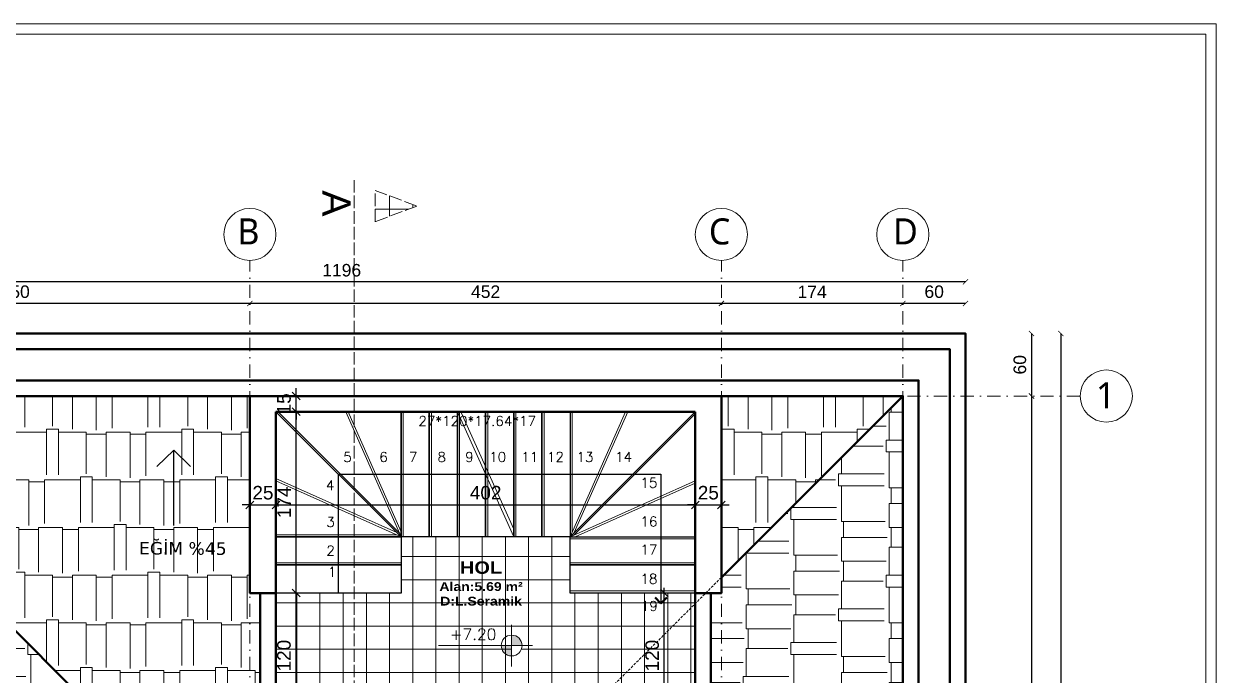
# Model space of a CAD drawing. Header units: millimetres. Extents: x 14753 to 45183, y 5640 to 19518.
# Drawn here: x 23786 to 24929, y 16933 to 17558 of the extents above; entities that cross this region are included whole.
import ezdxf

# ---------------------------------------------------------------- set-up
doc = ezdxf.new("R2010")
doc.units = ezdxf.units.MM
for name, pattern in [('ACAD_ISO02W100', [15, 12, -3]), ('DASHDOT', [25.4, 12.7, -6.35, 0, -6.35]), ('HIDDEN', [0.375, 0.25, -0.125])]:
    doc.linetypes.add(name, pattern=pattern)
for name, color, linetype, lineweight in [('CERCEVE', 66, 'Continuous', 0), ('Duvar', 1, 'Continuous', 50), ('Görüneyen', 250, 'HIDDEN', 0), ('k aks', 44, 'DASHDOT', 18), ('k dis olcu', 43, 'Continuous', 18), ('k ic olcu', 254, 'Continuous', 18), ('k kolon', 1, 'Continuous', 53), ('k kot', 31, 'Continuous', 20), ('k pencere', 4, 'Continuous', 25), ('k tarama', 252, 'Continuous', 9), ('k ıslak mekan tarama', 252, 'Continuous', 9), ('kesiklii çizgi', 244, 'ACAD_ISO02W100', 5), ('Kolon', 30, 'Continuous', 50)]:
    doc.layers.add(name, color=color, linetype=linetype, lineweight=lineweight)
for name, color, linetype in [('merdivenn', 20, 'Continuous'), ('Standart', 7, 'Continuous'), ('YAzı', 7, 'Continuous')]:
    doc.layers.add(name, color=color, linetype=linetype)
doc.styles.add('MtXpl_Segoe_UI', font='segoeui.ttf')
doc.styles.add('OLCU', font='romans.shx')
doc.styles.get("Standard").update_dxf_attribs({"font": 'arial.ttf'})
doc.styles.add('Vaziyet Yazı', font='bgothm.ttf', dxfattribs={"height": 25})
doc.dimstyles.new('icolcu', dxfattribs={"dimtxt": 13, "dimasz": 7.5, "dimexe": 5, "dimexo": 5, "dimgap": 5, "dimtad": 1, "dimdec": 0, "dimtxsty": 'Standard', "dimblk": 'OBLIQUE', "dimcen": 2.5, "dimdle": 5, "dimclrd": 256, "dimclre": 256, "dimclrt": 256, "dimadec": 4, "dimazin": 0, "dimtfac": 1, "dimtdec": 0, "dimtix": 1, "dimtmove": 2, "dimatfit": 3, "dimldrblk": 'OBLIQUE', "dimfxl": 1, "dimarcsym": 0})
doc.dimstyles.new('icölcü', dxfattribs={"dimtxt": 12, "dimasz": 5, "dimexe": 1.25, "dimexo": 0.625, "dimgap": 5, "dimtad": 1, "dimdec": 0, "dimtxsty": 'Standard', "dimblk": 'ARCHTICK', "dimcen": -10, "dimse1": 1, "dimse2": 1, "dimadec": 0, "dimazin": 0, "dimtfac": 1, "dimtdec": 0, "dimtix": 1, "dimtmove": 0, "dimatfit": 3, "dimldrblk": 'ARCHTICK', "dimfxl": 1, "dimarcsym": 0})

# ---------------------------------------------------------------- blocks, each defined once
blk = doc.blocks.new('KESİT')
at = {"layer": 'kesiklii çizgi', "color": 3}
for p, q in [((381060, 4552610), (381060, 4551290)), ((381040, 4552600), (381000, 4552585)), ((381000, 4552585), (381040, 4552570))]:
    blk.add_line(p, q, dxfattribs=at)
blk.add_lwpolyline([(381040, 4552570), (381040, 4552600)], dxfattribs=at)
blk.add_text('A', height=27, rotation=90, dxfattribs=at).set_placement((381090.5, 4552575))
blk = doc.blocks.new('_ArchTick')
at = {"color": 0, "linetype": 'ByBlock', "const_width": 0.15}
blk.add_lwpolyline([(-0.5, -0.5), (0.5, 0.5)], dxfattribs=at)
blk = doc.blocks.new('*D575')
at = {"layer": 'Defpoints', "color": 0, "transparency": 16777216}
for p in [(23492.5, 17310.1), (23492.5, 17260.6), (24688.5, 17260.6)]:
    blk.add_point(p, dxfattribs=at)
at = {"layer": 'k dis olcu', "color": 0, "lineweight": -2, "transparency": 16777216}
blk.add_line((24688.5, 17310.1), (23492.5, 17310.1), dxfattribs=at)
at = {"layer": 'k dis olcu', "color": 0, "lineweight": -2, "transparency": 16777216, "xscale": 5, "yscale": 5, "zscale": 5, "rotation": 180}
blk.add_blockref('_ArchTick', (23492.5, 17310.1), dxfattribs=at)
at = {"layer": 'k dis olcu', "color": 0, "lineweight": -2, "transparency": 16777216, "xscale": 5, "yscale": 5, "zscale": 5}
blk.add_blockref('_ArchTick', (24688.5, 17310.1), dxfattribs=at)
at = {"layer": 'k dis olcu', "color": 0, "transparency": 16777216, "insert": (24090.5, 17321.2), "char_height": 12, "attachment_point": 5}
blk.add_mtext('1196', dxfattribs=at)
blk = doc.blocks.new('*D576')
at = {"layer": 'Defpoints', "color": 0, "transparency": 16777216}
for p in [(24628.5, 17289.4), (24628.5, 17260.6), (24688.5, 17260.6)]:
    blk.add_point(p, dxfattribs=at)
at = {"layer": 'k dis olcu', "color": 0, "lineweight": -2, "transparency": 16777216}
blk.add_line((24688.5, 17289.4), (24628.5, 17289.4), dxfattribs=at)
at = {"layer": 'k dis olcu', "color": 0, "lineweight": -2, "transparency": 16777216, "xscale": 5, "yscale": 5, "zscale": 5, "rotation": 180}
blk.add_blockref('_ArchTick', (24628.5, 17289.4), dxfattribs=at)
at = {"layer": 'k dis olcu', "color": 0, "lineweight": -2, "transparency": 16777216, "xscale": 5, "yscale": 5, "zscale": 5}
blk.add_blockref('_ArchTick', (24688.5, 17289.4), dxfattribs=at)
at = {"layer": 'k dis olcu', "color": 0, "transparency": 16777216, "insert": (24658.5, 17300.6), "char_height": 12, "attachment_point": 5}
blk.add_mtext('60', dxfattribs=at)
blk = doc.blocks.new('*D577')
at = {"layer": 'Defpoints', "color": 0, "transparency": 16777216}
for p in [(24454.5, 17289.4), (24454.5, 17289.4), (24628.5, 17260.6)]:
    blk.add_point(p, dxfattribs=at)
at = {"layer": 'k dis olcu', "color": 0, "lineweight": -2, "transparency": 16777216}
blk.add_line((24628.5, 17289.4), (24454.5, 17289.4), dxfattribs=at)
at = {"layer": 'k dis olcu', "color": 0, "lineweight": -2, "transparency": 16777216, "xscale": 5, "yscale": 5, "zscale": 5, "rotation": 180}
blk.add_blockref('_ArchTick', (24454.5, 17289.4), dxfattribs=at)
at = {"layer": 'k dis olcu', "color": 0, "lineweight": -2, "transparency": 16777216, "xscale": 5, "yscale": 5, "zscale": 5}
blk.add_blockref('_ArchTick', (24628.5, 17289.4), dxfattribs=at)
at = {"layer": 'k dis olcu', "color": 0, "transparency": 16777216, "insert": (24541.5, 17300.5), "char_height": 12, "attachment_point": 5}
blk.add_mtext('174', dxfattribs=at)
blk = doc.blocks.new('*D578')
at = {"layer": 'Defpoints', "color": 0, "transparency": 16777216}
for p in [(24002.5, 17289.4), (24002.5, 17289.4), (24454.5, 17289.4)]:
    blk.add_point(p, dxfattribs=at)
at = {"layer": 'k dis olcu', "color": 0, "lineweight": -2, "transparency": 16777216}
blk.add_line((24454.5, 17289.4), (24002.5, 17289.4), dxfattribs=at)
at = {"layer": 'k dis olcu', "color": 0, "lineweight": -2, "transparency": 16777216, "xscale": 5, "yscale": 5, "zscale": 5, "rotation": 180}
blk.add_blockref('_ArchTick', (24002.5, 17289.4), dxfattribs=at)
at = {"layer": 'k dis olcu', "color": 0, "lineweight": -2, "transparency": 16777216, "xscale": 5, "yscale": 5, "zscale": 5}
blk.add_blockref('_ArchTick', (24454.5, 17289.4), dxfattribs=at)
at = {"layer": 'k dis olcu', "color": 0, "transparency": 16777216, "insert": (24228.5, 17300.6), "char_height": 12, "attachment_point": 5}
blk.add_mtext('452', dxfattribs=at)
blk = doc.blocks.new('*D579')
at = {"layer": 'Defpoints', "color": 0, "transparency": 16777216}
for p in [(23552.5, 17289.4), (23552.5, 17289.4), (24002.5, 17289.4)]:
    blk.add_point(p, dxfattribs=at)
at = {"layer": 'k dis olcu', "color": 0, "lineweight": -2, "transparency": 16777216}
blk.add_line((24002.5, 17289.4), (23552.5, 17289.4), dxfattribs=at)
at = {"layer": 'k dis olcu', "color": 0, "lineweight": -2, "transparency": 16777216, "xscale": 5, "yscale": 5, "zscale": 5, "rotation": 180}
blk.add_blockref('_ArchTick', (23552.5, 17289.4), dxfattribs=at)
at = {"layer": 'k dis olcu', "color": 0, "lineweight": -2, "transparency": 16777216, "xscale": 5, "yscale": 5, "zscale": 5}
blk.add_blockref('_ArchTick', (24002.5, 17289.4), dxfattribs=at)
at = {"layer": 'k dis olcu', "color": 0, "transparency": 16777216, "insert": (23777.5, 17300.6), "char_height": 12, "attachment_point": 5}
blk.add_mtext('450', dxfattribs=at)
blk = doc.blocks.new('*D586')
at = {"layer": 'Defpoints', "color": 0, "transparency": 16777216}
for p in [(24688.5, 17260.6), (24092.5, 16286.6), (24780, 16286.6)]:
    blk.add_point(p, dxfattribs=at)
at = {"layer": 'k dis olcu', "color": 0, "lineweight": -2, "transparency": 16777216}
blk.add_line((24780, 17260.6), (24780, 16286.6), dxfattribs=at)
at = {"layer": 'k dis olcu', "color": 0, "lineweight": -2, "transparency": 16777216, "xscale": 5, "yscale": 5, "zscale": 5}
for p, rotation in [((24780, 17260.6), 90), ((24780, 16286.6), 270)]:
    blk.add_blockref('_ArchTick', p, dxfattribs=dict(at, rotation=rotation))
at = {"layer": 'k dis olcu', "color": 0, "transparency": 16777216, "insert": (24768.8, 16773.6), "char_height": 12, "attachment_point": 5, "rotation": 90}
blk.add_mtext('974', dxfattribs=at)
blk = doc.blocks.new('*D587')
at = {"layer": 'Defpoints', "color": 0, "transparency": 16777216}
for p in [(24688.5, 17260.6), (24688.5, 17200.6), (24751.8, 17200.6)]:
    blk.add_point(p, dxfattribs=at)
at = {"layer": 'k dis olcu', "color": 0, "lineweight": -2, "transparency": 16777216}
blk.add_line((24751.8, 17260.6), (24751.8, 17200.6), dxfattribs=at)
at = {"layer": 'k dis olcu', "color": 0, "lineweight": -2, "transparency": 16777216, "xscale": 5, "yscale": 5, "zscale": 5}
for p, rotation in [((24751.8, 17260.6), 90), ((24751.8, 17200.6), 270)]:
    blk.add_blockref('_ArchTick', p, dxfattribs=dict(at, rotation=rotation))
at = {"layer": 'k dis olcu', "color": 0, "transparency": 16777216, "insert": (24740.7, 17230.6), "char_height": 12, "attachment_point": 5, "rotation": 90}
blk.add_mtext('60', dxfattribs=at)
blk = doc.blocks.new('*D588')
at = {"layer": 'Defpoints', "color": 0, "transparency": 16777216}
for p in [(24688.5, 17200.6), (24751.8, 16546.9), (24751.8, 16546.9)]:
    blk.add_point(p, dxfattribs=at)
at = {"layer": 'k dis olcu', "color": 0, "lineweight": -2, "transparency": 16777216}
blk.add_line((24751.8, 17200.6), (24751.8, 16546.9), dxfattribs=at)
at = {"layer": 'k dis olcu', "color": 0, "lineweight": -2, "transparency": 16777216, "xscale": 5, "yscale": 5, "zscale": 5}
for p, rotation in [((24751.8, 17200.6), 90), ((24751.8, 16546.9), 270)]:
    blk.add_blockref('_ArchTick', p, dxfattribs=dict(at, rotation=rotation))
at = {"layer": 'k dis olcu', "color": 0, "transparency": 16777216, "insert": (24740.7, 16873.8), "char_height": 12, "attachment_point": 5, "rotation": 90}
blk.add_mtext('654', dxfattribs=at)
blk = doc.blocks.new('dfssdfaswerfawef')
at = {"layer": 'k kot'}
h = blk.add_hatch(color=256, dxfattribs=at)
h.dxf.hatch_style = 1
h.paths.add_polyline_path([(9693.9, 3364.5, 0.414214), (9683.9, 3354.5), (9693.9, 3354.5)])
h.paths.add_polyline_path([(9693.9, 3354.5), (9693.9, 3344.5, 0.414214), (9703.9, 3354.5)])
for p, q in [((9693.9, 3374.5), (9693.9, 3334.5)), ((9673.9, 3354.5), (9763.9, 3354.5))]:
    blk.add_line(p, q, dxfattribs=at)
blk.add_circle((9693.9, 3354.5), 10, dxfattribs=at)
blk = doc.blocks.new('_Oblique')
at = {"color": 0, "linetype": 'ByBlock', "lineweight": -2}
blk.add_line((-0.5, -0.5), (0.5, 0.5), dxfattribs=at)
blk = doc.blocks.new('*D644')
at = {"layer": 'Defpoints', "color": 0, "transparency": 16777216}
for p in [(24046.9, 17011.6), (24050.6, 17011.6), (24046.9, 16891.6)]:
    blk.add_point(p, dxfattribs=at)
at = {"layer": 'k ic olcu', "lineweight": -2, "transparency": 16777216}
for p, q in [((24045.6, 17011.6), (24041.9, 17011.6)), ((24046.9, 16886.6), (24046.9, 17016.6))]:
    blk.add_line(p, q, dxfattribs=at)
at = {"layer": 'k ic olcu', "lineweight": -2, "transparency": 16777216, "xscale": 7.5, "yscale": 7.5, "zscale": 7.5}
for p, rotation in [((24046.9, 17011.6), 90), ((24046.9, 16891.6), 270)]:
    blk.add_blockref('_Oblique', p, dxfattribs=dict(at, rotation=rotation))
at = {"layer": 'k ic olcu', "transparency": 16777216, "insert": (24035.2, 16951.6), "char_height": 13, "attachment_point": 5, "rotation": 90}
blk.add_mtext('120', dxfattribs=at)
blk = doc.blocks.new('*D645')
at = {"layer": 'Defpoints', "color": 0, "transparency": 16777216}
for p in [(24046.9, 17185.6), (24046.9, 17185.6), (24050.6, 17011.6)]:
    blk.add_point(p, dxfattribs=at)
at = {"layer": 'k ic olcu', "lineweight": -2, "transparency": 16777216}
for p, q in [((24046.9, 17006.6), (24046.9, 17190.6)), ((24045.6, 17011.6), (24041.9, 17011.6))]:
    blk.add_line(p, q, dxfattribs=at)
at = {"layer": 'k ic olcu', "lineweight": -2, "transparency": 16777216, "xscale": 7.5, "yscale": 7.5, "zscale": 7.5}
for p, rotation in [((24046.9, 17185.6), 90), ((24046.9, 17011.6), 270)]:
    blk.add_blockref('_Oblique', p, dxfattribs=dict(at, rotation=rotation))
at = {"layer": 'k ic olcu', "transparency": 16777216, "insert": (24035.3, 17098.6), "char_height": 13, "attachment_point": 5, "rotation": 90}
blk.add_mtext('174', dxfattribs=at)
blk = doc.blocks.new('*D646')
at = {"layer": 'Defpoints', "color": 0, "transparency": 16777216}
for p in [(24046.9, 17200.6), (24046.9, 17200.6), (24046.9, 17185.6)]:
    blk.add_point(p, dxfattribs=at)
at = {"layer": 'k ic olcu', "lineweight": -2, "transparency": 16777216}
for p, q in [((24046.9, 17200.6), (24046.9, 17208.1)), ((24046.9, 17185.6), (24046.9, 17200.6)), ((24051.9, 17200.6), (24051.9, 17200.6)), ((24046.9, 17185.6), (24046.9, 17178.1)), ((24051.9, 17185.6), (24051.9, 17185.6))]:
    blk.add_line(p, q, dxfattribs=at)
at = {"layer": 'k ic olcu', "lineweight": -2, "transparency": 16777216, "xscale": 7.5, "yscale": 7.5, "zscale": 7.5}
for p, rotation in [((24046.9, 17200.6), 270), ((24046.9, 17185.6), 90)]:
    blk.add_blockref('_Oblique', p, dxfattribs=dict(at, rotation=rotation))
at = {"layer": 'k ic olcu', "transparency": 16777216, "insert": (24035.2, 17193.1), "char_height": 13, "attachment_point": 5, "rotation": 90}
blk.add_mtext('15', dxfattribs=at)
blk = doc.blocks.new('*D647')
at = {"layer": 'Defpoints', "color": 0, "transparency": 16777216}
for p in [(24002.5, 17096.1), (24027.5, 17096.1), (24027.5, 17096.1)]:
    blk.add_point(p, dxfattribs=at)
at = {"layer": 'k ic olcu', "lineweight": -2, "transparency": 16777216}
for p, q in [((24002.5, 17096.1), (23995, 17096.1)), ((24002.5, 17096.1), (24027.5, 17096.1)), ((24027.5, 17096.1), (24035, 17096.1))]:
    blk.add_line(p, q, dxfattribs=at)
at = {"layer": 'k ic olcu', "lineweight": -2, "transparency": 16777216, "xscale": 7.5, "yscale": 7.5, "zscale": 7.5}
blk.add_blockref('_Oblique', (24002.5, 17096.1), dxfattribs=at)
at = {"layer": 'k ic olcu', "lineweight": -2, "transparency": 16777216, "xscale": 7.5, "yscale": 7.5, "zscale": 7.5, "rotation": 180}
blk.add_blockref('_Oblique', (24027.5, 17096.1), dxfattribs=at)
at = {"layer": 'k ic olcu', "transparency": 16777216, "insert": (24015, 17107.8), "char_height": 13, "attachment_point": 5}
blk.add_mtext('25', dxfattribs=at)
blk = doc.blocks.new('*D648')
at = {"layer": 'Defpoints', "color": 0, "transparency": 16777216}
for p in [(24027.5, 17096.1), (24429.5, 17096.1), (24429.5, 17096.1)]:
    blk.add_point(p, dxfattribs=at)
at = {"layer": 'k ic olcu', "lineweight": -2, "transparency": 16777216}
blk.add_line((24022.5, 17096.1), (24434.5, 17096.1), dxfattribs=at)
at = {"layer": 'k ic olcu', "lineweight": -2, "transparency": 16777216, "xscale": 7.5, "yscale": 7.5, "zscale": 7.5, "rotation": 180}
blk.add_blockref('_Oblique', (24027.5, 17096.1), dxfattribs=at)
at = {"layer": 'k ic olcu', "lineweight": -2, "transparency": 16777216, "xscale": 7.5, "yscale": 7.5, "zscale": 7.5}
blk.add_blockref('_Oblique', (24429.5, 17096.1), dxfattribs=at)
at = {"layer": 'k ic olcu', "transparency": 16777216, "insert": (24228.5, 17107.8), "char_height": 13, "attachment_point": 5}
blk.add_mtext('402', dxfattribs=at)
blk = doc.blocks.new('*D649')
at = {"layer": 'Defpoints', "color": 0, "transparency": 16777216}
for p in [(24429.5, 17096.1), (24454.5, 17096.1), (24454.5, 17096.1)]:
    blk.add_point(p, dxfattribs=at)
at = {"layer": 'k ic olcu', "lineweight": -2, "transparency": 16777216}
for p, q in [((24429.5, 17096.1), (24422, 17096.1)), ((24429.5, 17096.1), (24454.5, 17096.1)), ((24454.5, 17096.1), (24462, 17096.1))]:
    blk.add_line(p, q, dxfattribs=at)
at = {"layer": 'k ic olcu', "lineweight": -2, "transparency": 16777216, "xscale": 7.5, "yscale": 7.5, "zscale": 7.5}
blk.add_blockref('_Oblique', (24429.5, 17096.1), dxfattribs=at)
at = {"layer": 'k ic olcu', "lineweight": -2, "transparency": 16777216, "xscale": 7.5, "yscale": 7.5, "zscale": 7.5, "rotation": 180}
blk.add_blockref('_Oblique', (24454.5, 17096.1), dxfattribs=at)
at = {"layer": 'k ic olcu', "transparency": 16777216, "insert": (24442, 17107.8), "char_height": 13, "attachment_point": 5}
blk.add_mtext('25', dxfattribs=at)
blk = doc.blocks.new('*D651')
at = {"layer": 'Defpoints', "color": 0, "transparency": 16777216}
for p in [(24399.8, 17011.6), (24400.8, 17011.6), (24400.1, 16891.6)]:
    blk.add_point(p, dxfattribs=at)
at = {"layer": 'k ic olcu', "lineweight": -2, "transparency": 16777216}
for p, q in [((24395.8, 17011.6), (24394.8, 17011.6)), ((24399.8, 16886.6), (24399.8, 17016.6)), ((24395.1, 16891.6), (24394.8, 16891.6))]:
    blk.add_line(p, q, dxfattribs=at)
at = {"layer": 'k ic olcu', "lineweight": -2, "transparency": 16777216, "xscale": 7.5, "yscale": 7.5, "zscale": 7.5}
for p, rotation in [((24399.8, 17011.6), 90), ((24399.8, 16891.6), 270)]:
    blk.add_blockref('_Oblique', p, dxfattribs=dict(at, rotation=rotation))
at = {"layer": 'k ic olcu', "transparency": 16777216, "insert": (24388.2, 16951.6), "char_height": 13, "attachment_point": 5, "rotation": 90}
blk.add_mtext('120', dxfattribs=at)

msp = doc.modelspace()

# ---------------------------------------------------------------- hatches: boundary and pattern name
at = {"layer": 'k tarama'}
h = msp.add_hatch(dxfattribs=at)
h.set_pattern_fill('AR-RSHKE', color=256, scale=0.15, angle=180)
h.set_pattern_definition([(180, (-2085.217, -1945), (-97.155, -45.72), [22.86, -19.05, 26.67, -11.43, 34.29, -15.24]), (180, (-2108.077, -1946.904), (-97.155, -45.72), [19.05, -72.39, 15.24, -22.86]), (180, (-2153.797, -1942.14), (-97.155, -45.72), [11.43, -118.11]), (270, (-2085.217, -1945), (32.385, -45.72), [43.815, -139.065]), (270, (-2108.077, -1945), (32.385, -45.72), [42.8625, -140.0175]), (270, (-2127.127, -1945), (32.385, -45.72), [40.005, -142.875]), (270, (-2153.797, -1942.14), (32.385, -45.72), [43.815, -139.065]), (270, (-2165.227, -1942.14), (32.385, -45.72), [43.815, -139.065]), (270, (-2199.517, -1945), (32.385, -45.72), [41.91, -140.97])])
h.paths.add_polyline_path([(23552.5, 17200.6), (24002.5, 17200.6), (24002.5, 17011.6), (24012.5, 17011.6), (24012.5, 16873.6), (23879.5, 16873.6)])
h.paths.add_polyline_path([(24454.5, 17200.6), (24628.5, 17200.6), (24454.5, 17026.6)])
h = msp.add_hatch(dxfattribs=at)
h.set_pattern_fill('AR-RSHKE', color=256, scale=0.15, angle=270)
h.set_pattern_definition([(270, (-2085.217, -1945), (45.72, -97.155), [22.86, -19.05, 26.67, -11.43, 34.29, -15.24]), (270, (-2083.312, -1967.86), (45.72, -97.155), [19.05, -72.39, 15.24, -22.86]), (270, (-2088.075, -2013.58), (45.72, -97.155), [11.43, -118.11]), (0, (-2085.217, -1945), (45.72, 32.385), [43.815, -139.065]), (0, (-2085.217, -1967.86), (45.72, 32.385), [42.8625, -140.0175]), (0, (-2085.217, -1986.91), (45.72, 32.385), [40.005, -142.875]), (0, (-2088.075, -2013.58), (45.72, 32.385), [43.815, -139.065]), (0, (-2088.075, -2025.01), (45.72, 32.385), [43.815, -139.065]), (0, (-2085.217, -2059.3), (45.72, 32.385), [41.91, -140.97])])
h.paths.add_polyline_path([(24444.5, 17011.6), (24454.5, 17011.6), (24454.5, 17026.6), (24628.5, 17200.6), (24628.5, 16891.6), (24628.5, 16546.6), (24444.5, 16730.6)])
h.paths.add_polyline_path([(23552.5, 17200.6), (23879.5, 16873.6), (23792.5, 16786.6), (23792.5, 16586.6), (23552.5, 16346.6), (23552.5, 16530.6)])
h.paths.add_polyline_path([(23597.5, 17110.6), (23597.5, 17150.6), (23557.5, 17150.6), (23557.5, 17110.6)], flags=16)
at = {"layer": 'k ıslak mekan tarama'}
h = msp.add_hatch(dxfattribs=at)
h.set_pattern_fill('NET', color=256, scale=7)
h.paths.add_polyline_path([(24122.5, 17367.8), (24122.5, 17397.8), (24162.5, 17382.8)])
h.paths.add_polyline_path([(24157.7, 16862.8), (24157.7, 16824.7), (24139.4, 16824.7), (24139.4, 16862.8)])
h.paths.add_polyline_path([(24295.4, 16876.6), (24295.4, 16849.3), (24310.1, 16849.3), (24310.1, 16876.6)], flags=17)
h.paths.add_polyline_path([(24401.7, 16932.7), (24401.7, 16969.5), (24374.9, 16969.5), (24374.9, 16932.7)], flags=9)
h.paths.add_polyline_path([(24210.5, 16902.4), (24247.3, 16902.4), (24247.3, 16929.2), (24210.5, 16929.2)], flags=9)
h.paths.add_polyline_path([(24181.2, 16992.5), (24267.3, 16992.5), (24267.3, 17051.9), (24181.2, 17051.9)], flags=9)
h.paths.add_polyline_path([(24190.2, 16963.9), (24241.4, 16963.9), (24241.4, 16980.1), (24190.2, 16980.1)], flags=9)
h.paths.add_polyline_path([(24377.7, 16992.1), (24395.9, 16992.1), (24395.9, 17006.3), (24377.7, 17006.3)], flags=9)
h.paths.add_polyline_path([(24048.7, 16872.7), (24048.7, 16899.4), (24021.9, 16899.4), (24021.9, 16872.7)], flags=9)
h.paths.add_polyline_path([(24048.7, 16932.7), (24048.7, 16969.5), (24021.9, 16969.5), (24021.9, 16932.7)], flags=9)
h.paths.add_polyline_path([(24006, 16902.4), (24032.7, 16902.4), (24032.7, 16929.2), (24006, 16929.2)], flags=9)
h.paths.add_polyline_path([(24401.7, 16870.1), (24401.7, 16896.8), (24374.9, 16896.8), (24374.9, 16870.1)], flags=9)
h.paths.add_polyline_path([(24423, 16902.4), (24449.7, 16902.4), (24449.7, 16929.2), (24423, 16929.2)], flags=9)
h.paths.add_polyline_path([(24048.7, 16680.1), (24048.7, 16706.8), (24021.9, 16706.8), (24021.9, 16680.1)], flags=9)
h.paths.add_polyline_path([(24048.7, 16772.7), (24048.7, 16809.5), (24021.9, 16809.5), (24021.9, 16772.7)], flags=9)
h.paths.add_polyline_path([(24070.8, 16785.7), (24133, 16785.7), (24133, 16832.4), (24070.8, 16832.4)], flags=9)
h = msp.add_hatch(dxfattribs=at)
h.set_pattern_fill('NET', color=256, scale=7)
h.paths.add_polyline_path([(24429.5, 17001.6), (24429.5, 17011.6), (24309.5, 17011.6), (24309.5, 17038.6), (24309.5, 17065.6), (24282.5, 17065.6), (24255.5, 17065.6), (24228.5, 17065.6), (24201.5, 17065.6), (24174.5, 17065.6), (24147.5, 17065.6), (24147.5, 17038.6), (24147.5, 17011.6), (24102.5, 17011.6), (24102.5, 16873.6), (24154.6, 16873.6), (24154.6, 16881.6), (24157.5, 16881.6), (24157.5, 16891.6), (24162.5, 16891.6), (24319.5, 16891.6)])
h.paths.add_polyline_path([(24263.4, 16961.2), (24253.4, 16961.2), (24253.4, 16951.2, 0.414214)], flags=16)
h.paths.add_polyline_path([(24102.5, 16833.8, -0.171672), (24087.2, 16873.6), (24077.5, 16873.6), (24077.5, 16821.6), (24037.5, 16821.6), (24037.5, 16873.6), (24027.5, 16873.6), (24027.5, 16701.6), (24050.8, 16701.6), (24050.8, 16749.6), (24087.5, 16749.6), (24087.5, 16701.6), (24102.5, 16701.6)])
h.paths.add_polyline_path([(24167.5, 16873.6), (24157.5, 16873.6), (24157.5, 16811.6, -0.24559), (24102.5, 16833.8), (24102.5, 16701.6), (24107.5, 16701.6), (24107.5, 16791.6), (24167.5, 16791.6)])
h.paths.add_polyline_path([(24190.2, 16963.9), (24241.4, 16963.9), (24241.4, 16980.1), (24190.2, 16980.1)], flags=24)
h.paths.add_polyline_path([(24377.7, 16992.1), (24395.9, 16992.1), (24395.9, 17006.3), (24377.7, 17006.3)], flags=24)
h = msp.add_hatch(dxfattribs=at)
h.set_pattern_fill('NET', color=256, scale=7)
h.paths.add_polyline_path([(24102.5, 17011.6), (24027.5, 17011.6), (24027.5, 16891.6), (24082.5, 16891.6), (24087.5, 16891.6), (24087.5, 16881.6, 0.031303), (24087.2, 16873.6), (24102.5, 16873.6)])
h.paths.add_polyline_path([(24429.5, 17001.6), (24319.5, 16891.6), (24386.5, 16891.6), (24429.5, 16891.6)])

# ---------------------------------------------------------------- linework, layer by layer
at = {"layer": 'CERCEVE'}
for points in [[(23208.4, 15632.6), (24928.8, 15632.6), (24928.8, 17557.6), (23208.4, 17557.6)], [(23218.4, 15642.6), (24918.8, 15642.6), (24918.8, 17547.6), (23218.4, 17547.6)]]:
    msp.add_lwpolyline(points, close=True, dxfattribs=at)
at = {"layer": 'Duvar'}
for p, q in [((23879.5, 16873.6), (23552.5, 17200.6)), ((24628.5, 17200.6), (24454.5, 17026.6)), ((24027.5, 17011.6), (24027.5, 17185.6)), ((24027.5, 17011.6), (24027.5, 16891.6)), ((24429.5, 17011.6), (24429.5, 16971.6)), ((24429.5, 16891.6), (24429.5, 17011.6))]:
    msp.add_line(p, q, dxfattribs=at)
msp.add_lwpolyline([(23492.5, 17260.6), (23492.5, 16530.6), (23492.5, 16286.6), (24092.5, 16286.6), (24092.5, 16486.6), (24688.5, 16486.6), (24688.5, 17260.6)], close=True, dxfattribs=at)
for points in [[(24444.5, 16501.6), (24673.5, 16501.6), (24673.5, 17245.6), (23507.5, 17245.6), (23507.5, 16530.6), (23507.5, 16301.6), (24077.5, 16301.6), (24077.5, 16501.6), (24167.5, 16501.6)], [(24444.5, 16531.6), (24643.5, 16531.6), (24643.5, 17215.6), (23537.5, 17215.6), (23537.5, 16530.6), (23537.5, 16331.6), (24047.5, 16331.6), (24047.5, 16531.6), (24167.5, 16531.6)], [(24628.5, 16891.6), (24628.5, 17200.6), (23552.5, 17200.6)], [(24027.5, 17200.6), (24002.5, 17200.6), (24002.5, 17011.6)], [(24066.2, 16686.6), (24012.5, 16686.6), (24012.5, 17011.6), (24002.5, 17011.6), (24002.5, 17200.6), (24454.5, 17200.6), (24454.5, 17011.6), (24444.5, 17011.6), (24444.5, 16486.6), (24167.5, 16486.6), (24167.5, 16686.6), (24126.2, 16686.6)], [(24429.5, 17011.6), (24454.5, 17011.6), (24454.5, 17200.6), (24429.5, 17200.6)], [(24002.5, 17011.6), (24027.5, 17011.6), (24027.5, 17185.6)], [(24429.5, 17185.6), (24027.5, 17185.6)], [(24397.3, 17185.6), (24027.5, 17185.6)], [(24429.5, 17185.6), (24407.3, 17185.6)], [(24429.5, 17185.6), (24429.5, 17011.6)], [(24419.5, 17173.6), (24419.5, 17173.6)]]:
    msp.add_lwpolyline(points, dxfattribs=at)
at = {"layer": 'Görüneyen', "ltscale": 10}
msp.add_line((24454.5, 17026.6), (24301.5, 16873.6), dxfattribs=at)
at = {"layer": 'k aks'}
for p, q in [((24002.5, 16198.2), (24002.5, 17330.6)), ((24454.5, 16198.2), (24454.5, 17330.6)), ((24628.5, 16198.2), (24628.5, 17330.6)), ((24798.5, 17200.6), (23336.5, 17200.6))]:
    msp.add_line(p, q, dxfattribs=at)
at = {"layer": 'k aks', "linetype": 'Continuous'}
for centre in [(24002.5, 17355.6), (24454.5, 17355.6), (24628.5, 17355.6), (24823.5, 17200.6)]:
    msp.add_circle(centre, 25, dxfattribs=at)
at = {"layer": 'k pencere'}
for p, q in [((23929.5, 17148.7), (23913.4, 17132.9)), ((23929.5, 17076.3), (23929.5, 17148.7)), ((23929.5, 17148.7), (23945.6, 17132.9))]:
    msp.add_line(p, q, dxfattribs=at)
at = {"layer": 'Kolon'}
for q in [(24390.9, 17007.3), (24402.2, 17007.3)]:
    msp.add_line((24396.5, 17001.6), q, dxfattribs=at)
at = {"layer": 'merdivenn', "lineweight": 20}
for p, q in [((24147.5, 17065.6), (24027.5, 17185.6)), ((24147.5, 17065.6), (24094.5, 17185.6)), ((24147.5, 17065.6), (24027.5, 17119.3)), ((24027.5, 17119.3), (24147.5, 17065.6))]:
    msp.add_line(p, q, dxfattribs=at)
at = {"layer": 'merdivenn', "lineweight": 20, "ltscale": 0.3}
for p, q in [((24145.9, 17069.2), (24029.5, 17185.6)), ((24096.5, 17186), (24147.5, 17070.4)), ((24149.5, 17065.6), (24149.5, 17185.6)), ((24176.5, 17065.6), (24176.5, 17185.6)), ((24203.5, 17065.6), (24203.5, 17185.6)), ((24230.5, 17065.6), (24230.5, 17185.6)), ((24027.5, 17121.5), (24143.5, 17069.6)), ((24143, 17067.6), (24027.5, 17067.6)), ((24309.5, 17063.6), (24429.5, 17063.6)), ((24147.5, 17040.6), (24027.5, 17040.6)), ((24429.5, 17040.6), (24309.5, 17040.6)), ((24429.5, 17013.6), (24309.5, 17013.6))]:
    msp.add_line(p, q, dxfattribs=at)
at = {"layer": 'merdivenn', "lineweight": 20, "ltscale": 0.3, "transparency": 33554595}
for p, q in [((24255.5, 17065.6), (24201.5, 17185.6)), ((24255.5, 17072.9), (24204.8, 17185.6)), ((24257.5, 17065.6), (24257.5, 17185.6)), ((24284.5, 17065.6), (24284.5, 17185.6)), ((24309.5, 17065.6), (24429.5, 17185.6)), ((24309.5, 17065.6), (24362.5, 17185.6)), ((24311.5, 17070.1), (24311.5, 17185.6)), ((24312.9, 17067.1), (24429.5, 17183.6)), ((24364.8, 17185.6), (24313.5, 17069.6)), ((24309.5, 17065.6), (24429.5, 17119.3)), ((24429.5, 17117.1), (24314.4, 17065.6))]:
    msp.add_line(p, q, dxfattribs=at)
at = {"layer": 'merdivenn'}
msp.add_line((24147.5, 17038.6), (24147.5, 17021.6), dxfattribs=at)
for points in [[(24027.5, 17185.6), (24147.5, 17185.6), (24147.5, 17065.6), (24027.5, 17065.6)], [(24174.5, 17185.6), (24174.5, 17065.6), (24147.5, 17065.6), (24147.5, 17185.6)], [(24201.5, 17185.6), (24201.5, 17065.6), (24174.5, 17065.6), (24174.5, 17185.6)], [(24228.5, 17185.6), (24228.5, 17065.6), (24201.5, 17065.6), (24201.5, 17185.6)], [(24027.5, 17065.6), (24147.5, 17065.6), (24147.5, 17038.6), (24027.5, 17038.6)], [(24309.5, 17065.6), (24429.5, 17065.6), (24429.5, 17038.6), (24309.5, 17038.6)], [(24027.5, 17038.6), (24147.5, 17038.6), (24147.5, 17011.6), (24027.5, 17011.6)], [(24309.5, 17038.6), (24429.5, 17038.6), (24429.5, 17011.6), (24309.5, 17011.6)]]:
    msp.add_lwpolyline(points, close=True, dxfattribs=at)
at = {"layer": 'merdivenn', "ltscale": 0.3, "transparency": 33554595}
for points in [[(24255.5, 17185.6), (24255.5, 17065.6), (24228.5, 17065.6), (24228.5, 17185.6)], [(24282.5, 17185.6), (24282.5, 17065.6), (24255.5, 17065.6), (24255.5, 17185.6)], [(24309.5, 17185.6), (24309.5, 17065.6), (24282.5, 17065.6), (24282.5, 17185.6)]]:
    msp.add_lwpolyline(points, close=True, dxfattribs=at)
for points in [[(24397.3, 17185.6), (24309.5, 17185.6), (24309.5, 17065.6), (24429.5, 17065.6), (24429.5, 17145.6)], [(24419.5, 17185.6), (24407.3, 17185.6)], [(24419.5, 17173.6), (24419.5, 17173.6)]]:
    msp.add_lwpolyline(points, dxfattribs=at)
at = {"layer": 'merdivenn'}
msp.add_lwpolyline([(24087.5, 17011.6), (24087.5, 17125.6), (24396.5, 17125.6), (24396.5, 17001.6)], dxfattribs=at)

# ---------------------------------------------------------------- block references
at = {"layer": 'k kolon', "xscale": -1, "rotation": 359.9996421312763}
msp.add_blockref('dfssdfaswerfawef', (33947.3, 13606.7), dxfattribs=at)
at = {"layer": 'Standart', "xscale": -1}
msp.add_blockref('KESİT', (405162.5, -4535202.2), dxfattribs=at)

# ---------------------------------------------------------------- texts
at = {"layer": 'k aks', "style": 'MtXpl_Segoe_UI'}
for s, p in [('B', (23990.5, 17346)), ('C', (24442.5, 17346)), ('D', (24619.1, 17346)), ('1', (24813.6, 17188.9))]:
    msp.add_text(s, height=25, dxfattribs=at).set_placement(p)
at = {"layer": 'k kot', "insert": (24238.7, 16977.4), "char_height": 10.8, "width": 55.52, "attachment_point": 3, "rotation": 359.9996, "style": 'OLCU'}
msp.add_mtext('+7.20', dxfattribs=at)
at = {"layer": 'merdivenn', "style": 'OLCU'}
for s, height, p in [('27*120*17.64*17', 9.466, (24164, 17171.9)), ('5', 9.47, (24092, 17137.4)), ('6', 9.47, (24126.5, 17137.4)), ('7', 9.47, (24154.9, 17137.4)), ('8', 9.47, (24182.4, 17137.4)), ('9', 9.47, (24208.9, 17137.4)), ('10', 9.47, (24231.9, 17137.4)), ('11', 9.47, (24262.7, 17137.4)), ('12', 9.47, (24287.3, 17137.4)), ('13', 9.47, (24315.6, 17137.4)), ('14', 9.47, (24352.6, 17137.4)), ('4', 9.47, (24075.3, 17110.2)), ('15', 9.47, (24376.9, 17112.7)), ('3', 9.47, (24075.8, 17075)), ('16', 9.47, (24376.9, 17075.5)), ('2', 9.47, (24075.8, 17047.6)), ('17', 9.47, (24376.9, 17048.5)), ('1', 9.47, (24077.2, 17027.2)), ('18', 9.47, (24376.9, 17020.5)), ('19', 9.47, (24377.3, 16994.5))]:
    msp.add_text(s, height=height, dxfattribs=at).set_placement(p)
at = {"layer": 'YAzı', "insert": (23980.2, 17048), "char_height": 12, "attachment_point": 9, "rotation": 359.6862}
msp.add_mtext_dynamic_manual_height_columns('{\\fVerdana|b0|i0|c162|p34;EĞİM %45}', width=153.763, gutter_width=12.5, heights=[0], dxfattribs=at)
at = {"layer": 'YAzı', "color": 7, "lineweight": -2, "insert": (24224.1, 17020.8), "char_height": 11.52, "width": 275.402, "attachment_point": 5, "style": 'Vaziyet Yazı'}
msp.add_mtext('{\\fArial Black|b0|i0|c162|p34;\\H1.04167x;HOL \\P\\fArial Black|b0|i0|c0|p34;\\H0.7x;Alan:\\fArial Black|b0|i0|c162|p34;5.69 \\fArial Black|b0|i0|c0|p34;m²\\fArial Black|b0|i0|c162|p34;\\PD:L.Seramik}', dxfattribs=at)

# ---------------------------------------------------------------- dimensions: what is measured, and where the dimension line sits
at = {"layer": 'k dis olcu'}
for base, p1, p2, angle, picture, middle in [((23492.5, 17310.1), (24688.5, 17260.6), (23492.5, 17260.6), 180, '*D575', (24090.5, 17321.2)), ((23552.5, 17289.4), (24002.5, 17289.4), (23552.5, 17289.4), 180, '*D579', (23777.5, 17300.6)), ((24002.5, 17289.4), (24454.5, 17289.4), (24002.5, 17289.4), 180, '*D578', (24228.5, 17300.6)), ((24454.5, 17289.4), (24628.5, 17260.6), (24454.5, 17289.4), 180, '*D577', (24541.5, 17300.5)), ((24628.5, 17289.4), (24688.5, 17260.6), (24628.5, 17260.6), 180, '*D576', (24658.5, 17300.6)), ((24780, 16286.6), (24688.5, 17260.6), (24092.5, 16286.6), 90, '*D586', (24768.8, 16773.6)), ((24751.8, 17200.6), (24688.5, 17260.6), (24688.5, 17200.6), 90, '*D587', (24740.7, 17230.6)), ((24751.8, 16546.9), (24688.5, 17200.6), (24751.8, 16546.9), 90, '*D588', (24740.7, 16873.8))]:
    dim = msp.add_linear_dim(base=base, p1=p1, p2=p2, angle=angle, dimstyle='icölcü', dxfattribs=at)
    dim.commit()
    dim.dimension.update_dxf_attribs({"geometry": picture, "text_midpoint": middle})
at = {"layer": 'k ic olcu'}
for base, p1, p2, picture, middle in [((24046.9, 17200.6), (24046.9, 17185.6), (24046.9, 17200.6), '*D646', (24035.2, 17193.1)), ((24046.9, 17185.6), (24050.6, 17011.6), (24046.9, 17185.6), '*D645', (24035.3, 17098.6)), ((24046.9, 17011.6), (24046.9, 16891.6), (24050.6, 17011.6), '*D644', (24035.2, 16951.6)), ((24399.8, 17011.6), (24400.1, 16891.6), (24400.8, 17011.6), '*D651', (24388.2, 16951.6))]:
    dim = msp.add_linear_dim(base=base, p1=p1, p2=p2, angle=90, dimstyle='icolcu', dxfattribs=at)
    dim.commit()
    dim.dimension.update_dxf_attribs({"geometry": picture, "text_midpoint": middle})
for base, p1, p2, picture, middle in [((24027.5, 17096.1), (24002.5, 17096.1), (24027.5, 17096.1), '*D647', (24015, 17107.8)), ((24429.5, 17096.1), (24027.5, 17096.1), (24429.5, 17096.1), '*D648', (24228.5, 17107.8)), ((24454.5, 17096.1), (24429.5, 17096.1), (24454.5, 17096.1), '*D649', (24442, 17107.8))]:
    dim = msp.add_linear_dim(base=base, p1=p1, p2=p2, dimstyle='icolcu', dxfattribs=at)
    dim.commit()
    dim.dimension.update_dxf_attribs({"geometry": picture, "text_midpoint": middle})

doc.saveas('drawing.dxf')
